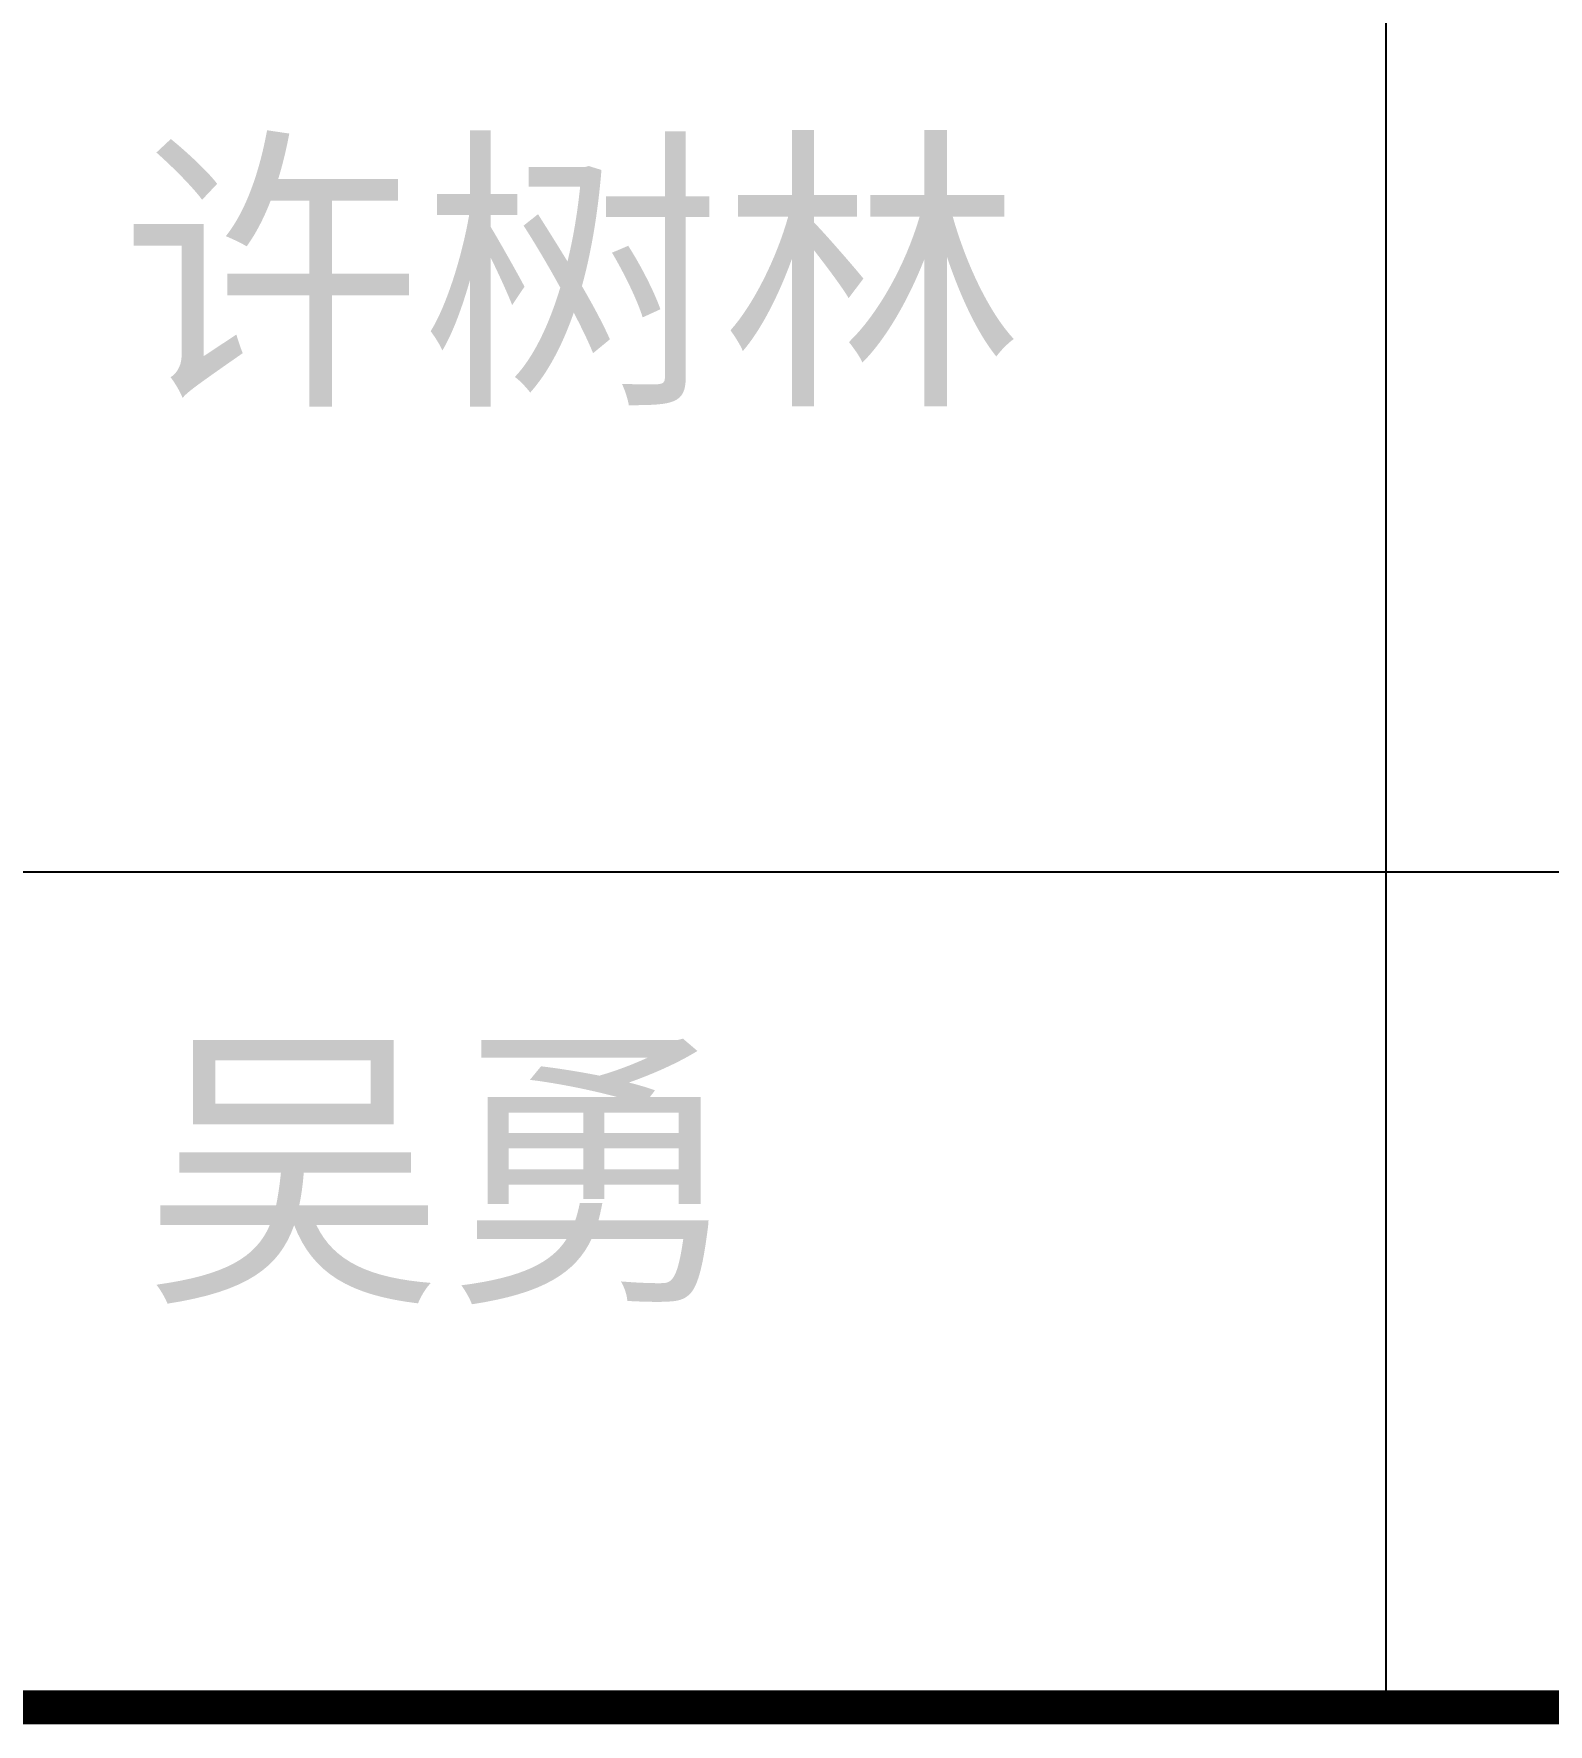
# Model space of a CAD drawing. Extents: x 1169373 to 1354985, y 649019 to 904199.
# Drawn here: x 1290942 to 1292749, y 808874 to 810890 of the extents above; entities that cross this region are included whole.
import ezdxf

# ---------------------------------------------------------------- set-up
doc = ezdxf.new("R2010")
doc.units = 0
doc.header["$LTSCALE"] = 1000
doc.header["$MEASUREMENT"] = 0
doc.layers.add('0-签名', color=2, linetype='Continuous')
doc.layers.add('图框', color=7, linetype='Continuous')
doc.styles.add('STYLE-黑体', font='simhei.ttf')

msp = doc.modelspace()

# ---------------------------------------------------------------- linework, layer by layer
at = {"layer": '图框', "color": 0}
msp.add_line((1288804.710297789, 809890.490042375), (1294482.866464132, 809890.490042375), dxfattribs=at)
msp.add_lwpolyline([(1292555.239802267, 808894.490042375), (1292555.239802267, 815667.2900423751)], dxfattribs=at)
at = {"layer": '图框', "color": 4}
msp.add_lwpolyline([(1292555.239802267, 808894.490042375), (1292555.239802267, 814671.2900423751)], dxfattribs=at)
at = {"layer": '图框', "color": 0, "const_width": 40.338}
msp.add_lwpolyline([(1288804.710297789, 808894.490042375), (1294482.866464132, 808894.490042375)], dxfattribs=at)

# ---------------------------------------------------------------- texts
at = {"layer": '0-签名', "color": 4, "style": 'STYLE-黑体'}
msp.add_text('吴勇', height=262.9439737111416, dxfattribs=at).set_placement((1291073.510850486, 809404.7265166586))
at = {"layer": '图框', "color": 4, "style": 'STYLE-黑体'}
msp.add_text('许树林', height=262.943999996176, dxfattribs=at).set_placement((1291045.526394516, 810473.3510686009))

doc.saveas('drawing.dxf')
